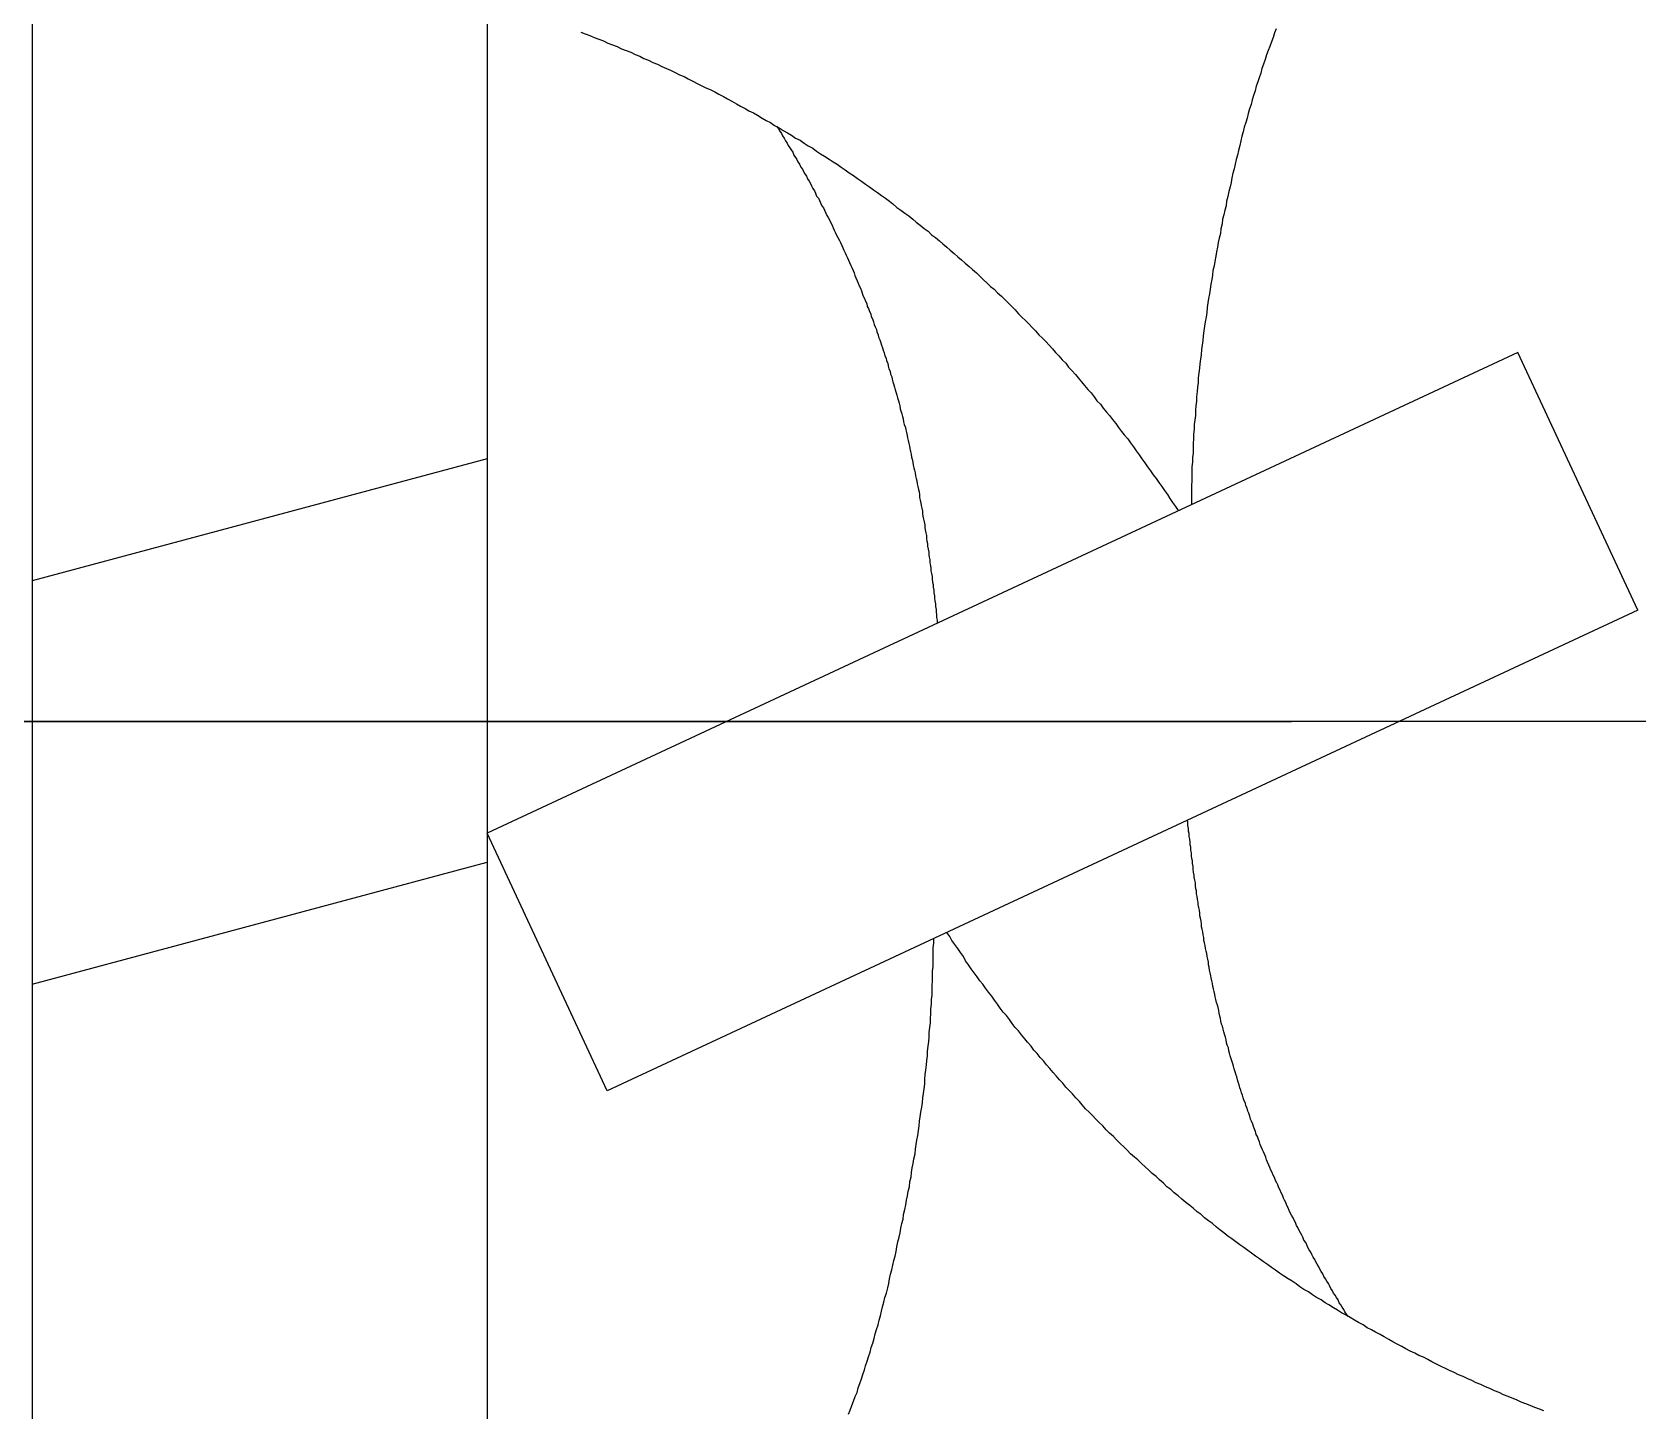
# Model space of a CAD drawing. Extents: x -644 to 649, y 141 to 558.
# Drawn here: x -475.597 to -472.773, y 229.539 to 231.963 of the extents above; entities that cross this region are included whole.
import ezdxf

# ---------------------------------------------------------------- set-up
doc = ezdxf.new("R2010")
doc.units = 0
doc.linetypes.add('CENTER', pattern=[12, 7.5, -1.5, 1.5, -1.5])
doc.linetypes.add('CONTINOUS', pattern=[0])
doc.layers.get('0').update_dxf_attribs({"linetype": 'CONTINUOUS'})
doc.layers.add('CENTER', color=1, linetype='CENTER')

msp = doc.modelspace()

# ---------------------------------------------------------------- linework, layer by layer
at = {"color": 7, "linetype": 'CONTINOUS'}
for p, q in [((-475.5967, 233.8509), (-475.5967, 227.6509)), ((-474.7967, 233.8509), (-474.7967, 227.6509)), ((-475.5967, 233.7509), (-475.5967, 227.7509)), ((-472.9841, 231.4001), (-474.7967, 230.5549)), ((-472.7728, 230.947), (-472.9841, 231.4001)), ((-474.7967, 231.2128), (-475.5967, 230.9985)), ((-472.7728, 230.947), (-474.5854, 230.1018)), ((-474.5854, 230.1018), (-474.7967, 230.5549)), ((-475.5967, 230.2891), (-474.7967, 230.5034))]:
    msp.add_line(p, q, dxfattribs=at)
at = {"color": 7}
for points in [[(-474.632, 231.963, 0), (-474.624, 231.96, 0), (-474.616, 231.957, 0), (-474.608, 231.954, 0), (-474.6, 231.951, 0), (-474.592, 231.948, 0), (-474.584, 231.944, 0), (-474.576, 231.941, 0), (-474.568, 231.938, 0), (-474.56, 231.934, 0), (-474.552, 231.931, 0), (-474.544, 231.928, 0), (-474.536, 231.924, 0), (-474.528, 231.921, 0), (-474.521, 231.917, 0), (-474.513, 231.914, 0), (-474.505, 231.91, 0), (-474.497, 231.907, 0), (-474.489, 231.903, 0), (-474.481, 231.899, 0), (-474.474, 231.896, 0), (-474.466, 231.892, 0), (-474.458, 231.888, 0), (-474.45, 231.885, 0), (-474.443, 231.881, 0), (-474.435, 231.877, 0), (-474.427, 231.873, 0), (-474.419, 231.869, 0), (-474.412, 231.865, 0), (-474.404, 231.862, 0), (-474.396, 231.858, 0), (-474.389, 231.854, 0), (-474.381, 231.85, 0), (-474.374, 231.846, 0), (-474.366, 231.842, 0), (-474.358, 231.837, 0), (-474.351, 231.833, 0), (-474.343, 231.829, 0), (-474.336, 231.825, 0), (-474.328, 231.821, 0), (-474.321, 231.817, 0), (-474.313, 231.812, 0), (-474.306, 231.808, 0), (-474.298, 231.804, 0), (-474.291, 231.799, 0), (-474.283, 231.795, 0), (-474.276, 231.79, 0), (-474.268, 231.786, 0), (-474.261, 231.782, 0), (-474.254, 231.777, 0), (-474.246, 231.773, 0), (-474.239, 231.768, 0), (-474.232, 231.763, 0), (-474.224, 231.759, 0), (-474.217, 231.754, 0), (-474.21, 231.749, 0), (-474.203, 231.745, 0), (-474.195, 231.74, 0), (-474.188, 231.735, 0), (-474.181, 231.731, 0), (-474.174, 231.726, 0), (-474.167, 231.721, 0), (-474.16, 231.716, 0), (-474.152, 231.711, 0), (-474.145, 231.706, 0), (-474.138, 231.701, 0), (-474.131, 231.696, 0), (-474.124, 231.691, 0), (-474.117, 231.686, 0), (-474.11, 231.681, 0), (-474.103, 231.676, 0), (-474.096, 231.671, 0), (-474.089, 231.666, 0), (-474.083, 231.661, 0), (-474.076, 231.655, 0), (-474.069, 231.65, 0), (-474.062, 231.645, 0), (-474.055, 231.64, 0), (-474.048, 231.634, 0), (-474.042, 231.629, 0), (-474.035, 231.624, 0), (-474.028, 231.618, 0), (-474.021, 231.613, 0), (-474.015, 231.607, 0), (-474.008, 231.602, 0), (-474.001, 231.596, 0), (-473.995, 231.591, 0), (-473.988, 231.585, 0), (-473.982, 231.58, 0), (-473.975, 231.574, 0), (-473.969, 231.568, 0), (-473.962, 231.563, 0), (-473.956, 231.557, 0), (-473.949, 231.551, 0), (-473.943, 231.546, 0), (-473.936, 231.54, 0), (-473.93, 231.534, 0), (-473.924, 231.528, 0), (-473.917, 231.522, 0), (-473.911, 231.516, 0), (-473.905, 231.511, 0), (-473.899, 231.505, 0), (-473.892, 231.499, 0), (-473.886, 231.493, 0), (-473.88, 231.487, 0), (-473.874, 231.481, 0), (-473.868, 231.475, 0), (-473.862, 231.468, 0), (-473.856, 231.462, 0), (-473.85, 231.456, 0), (-473.844, 231.45, 0), (-473.838, 231.444, 0), (-473.832, 231.438, 0), (-473.826, 231.431, 0), (-473.82, 231.425, 0), (-473.814, 231.419, 0), (-473.808, 231.413, 0), (-473.802, 231.406, 0), (-473.797, 231.4, 0), (-473.791, 231.394, 0), (-473.785, 231.387, 0), (-473.779, 231.381, 0), (-473.774, 231.374, 0), (-473.768, 231.368, 0), (-473.762, 231.361, 0), (-473.757, 231.355, 0), (-473.751, 231.348, 0), (-473.746, 231.342, 0), (-473.74, 231.335, 0), (-473.734, 231.329, 0), (-473.729, 231.322, 0), (-473.724, 231.315, 0), (-473.718, 231.309, 0), (-473.713, 231.302, 0), (-473.707, 231.295, 0), (-473.702, 231.289, 0), (-473.697, 231.282, 0), (-473.691, 231.275, 0), (-473.686, 231.268, 0), (-473.681, 231.261, 0), (-473.676, 231.255, 0), (-473.67, 231.248, 0), (-473.665, 231.241, 0), (-473.66, 231.234, 0), (-473.655, 231.227, 0), (-473.65, 231.22, 0), (-473.645, 231.213, 0), (-473.64, 231.206, 0), (-473.635, 231.199, 0), (-473.63, 231.192, 0), (-473.625, 231.185, 0), (-473.62, 231.178, 0), (-473.615, 231.171, 0), (-473.61, 231.164, 0), (-473.605, 231.157, 0), (-473.6, 231.15, 0), (-473.596, 231.143, 0), (-473.591, 231.136, 0), (-473.586, 231.129, 0), (-473.581, 231.122, 0)], [(-473.409, 231.969, 0), (-473.412, 231.962, 0), (-473.414, 231.954, 0), (-473.417, 231.946, 0), (-473.42, 231.938, 0), (-473.423, 231.931, 0), (-473.426, 231.923, 0), (-473.428, 231.915, 0), (-473.431, 231.907, 0), (-473.434, 231.899, 0), (-473.436, 231.891, 0), (-473.439, 231.883, 0), (-473.441, 231.876, 0), (-473.444, 231.868, 0), (-473.446, 231.86, 0), (-473.449, 231.852, 0), (-473.451, 231.844, 0), (-473.453, 231.836, 0), (-473.456, 231.828, 0), (-473.458, 231.82, 0), (-473.46, 231.812, 0), (-473.462, 231.804, 0), (-473.465, 231.796, 0), (-473.467, 231.788, 0), (-473.469, 231.78, 0), (-473.471, 231.772, 0), (-473.473, 231.764, 0), (-473.475, 231.755, 0), (-473.477, 231.747, 0), (-473.479, 231.739, 0), (-473.481, 231.731, 0), (-473.483, 231.723, 0), (-473.485, 231.715, 0), (-473.487, 231.707, 0), (-473.488, 231.699, 0), (-473.49, 231.691, 0), (-473.492, 231.683, 0), (-473.494, 231.674, 0), (-473.496, 231.666, 0), (-473.497, 231.658, 0), (-473.499, 231.65, 0), (-473.501, 231.642, 0), (-473.503, 231.634, 0), (-473.504, 231.626, 0), (-473.506, 231.617, 0), (-473.507, 231.609, 0), (-473.509, 231.601, 0), (-473.511, 231.593, 0), (-473.512, 231.585, 0), (-473.514, 231.577, 0), (-473.515, 231.569, 0), (-473.517, 231.56, 0), (-473.518, 231.552, 0), (-473.52, 231.544, 0), (-473.521, 231.536, 0), (-473.522, 231.528, 0), (-473.524, 231.52, 0), (-473.525, 231.511, 0), (-473.526, 231.503, 0), (-473.528, 231.495, 0), (-473.529, 231.487, 0), (-473.53, 231.479, 0), (-473.531, 231.47, 0), (-473.532, 231.462, 0), (-473.534, 231.454, 0), (-473.535, 231.446, 0), (-473.536, 231.438, 0), (-473.537, 231.429, 0), (-473.538, 231.421, 0), (-473.539, 231.413, 0), (-473.54, 231.405, 0), (-473.541, 231.396, 0), (-473.542, 231.388, 0), (-473.543, 231.38, 0), (-473.544, 231.372, 0), (-473.545, 231.364, 0), (-473.546, 231.355, 0), (-473.546, 231.347, 0), (-473.547, 231.339, 0), (-473.548, 231.331, 0), (-473.549, 231.322, 0), (-473.549, 231.314, 0), (-473.55, 231.306, 0), (-473.551, 231.298, 0), (-473.551, 231.289, 0), (-473.552, 231.281, 0), (-473.553, 231.273, 0), (-473.553, 231.265, 0), (-473.554, 231.256, 0), (-473.554, 231.248, 0), (-473.555, 231.24, 0), (-473.555, 231.232, 0), (-473.555, 231.223, 0), (-473.556, 231.215, 0), (-473.556, 231.207, 0), (-473.557, 231.199, 0), (-473.557, 231.19, 0), (-473.557, 231.182, 0), (-473.557, 231.174, 0), (-473.558, 231.166, 0), (-473.558, 231.157, 0), (-473.558, 231.149, 0), (-473.558, 231.141, 0), (-473.558, 231.132, 0)], [(-474.287, 231.797, 0), (-474.284, 231.793, 0), (-474.282, 231.789, 0), (-474.279, 231.785, 0), (-474.277, 231.781, 0), (-474.274, 231.777, 0), (-474.272, 231.772, 0), (-474.269, 231.768, 0), (-474.267, 231.764, 0), (-474.264, 231.76, 0), (-474.262, 231.756, 0), (-474.259, 231.752, 0), (-474.257, 231.747, 0), (-474.254, 231.743, 0), (-474.252, 231.739, 0), (-474.25, 231.735, 0), (-474.247, 231.731, 0), (-474.245, 231.726, 0), (-474.242, 231.722, 0), (-474.24, 231.718, 0), (-474.238, 231.714, 0), (-474.235, 231.71, 0), (-474.233, 231.705, 0), (-474.23, 231.701, 0), (-474.228, 231.697, 0), (-474.226, 231.693, 0), (-474.224, 231.688, 0), (-474.221, 231.684, 0), (-474.219, 231.68, 0), (-474.217, 231.675, 0), (-474.214, 231.671, 0), (-474.212, 231.667, 0), (-474.21, 231.663, 0), (-474.208, 231.658, 0), (-474.205, 231.654, 0), (-474.203, 231.65, 0), (-474.201, 231.645, 0), (-474.199, 231.641, 0), (-474.197, 231.637, 0), (-474.194, 231.632, 0), (-474.192, 231.628, 0), (-474.19, 231.624, 0), (-474.188, 231.619, 0), (-474.186, 231.615, 0), (-474.184, 231.61, 0), (-474.182, 231.606, 0), (-474.18, 231.602, 0), (-474.177, 231.597, 0), (-474.175, 231.593, 0), (-474.173, 231.588, 0), (-474.171, 231.584, 0), (-474.169, 231.58, 0), (-474.167, 231.575, 0), (-474.165, 231.571, 0), (-474.163, 231.566, 0), (-474.161, 231.562, 0), (-474.159, 231.558, 0), (-474.157, 231.553, 0), (-474.155, 231.549, 0), (-474.153, 231.544, 0), (-474.151, 231.54, 0), (-474.15, 231.535, 0), (-474.148, 231.531, 0), (-474.146, 231.526, 0), (-474.144, 231.522, 0), (-474.142, 231.517, 0), (-474.14, 231.513, 0), (-474.138, 231.508, 0), (-474.137, 231.504, 0), (-474.135, 231.499, 0), (-474.133, 231.495, 0), (-474.131, 231.49, 0), (-474.129, 231.486, 0), (-474.128, 231.481, 0), (-474.126, 231.477, 0), (-474.124, 231.472, 0), (-474.122, 231.468, 0), (-474.121, 231.463, 0), (-474.119, 231.459, 0), (-474.117, 231.454, 0), (-474.116, 231.449, 0), (-474.114, 231.445, 0), (-474.112, 231.44, 0), (-474.111, 231.436, 0), (-474.109, 231.431, 0), (-474.108, 231.427, 0), (-474.106, 231.422, 0), (-474.104, 231.417, 0), (-474.103, 231.413, 0), (-474.101, 231.408, 0), (-474.1, 231.404, 0), (-474.098, 231.399, 0), (-474.097, 231.394, 0), (-474.095, 231.39, 0), (-474.094, 231.385, 0), (-474.092, 231.381, 0), (-474.091, 231.376, 0), (-474.09, 231.371, 0), (-474.088, 231.367, 0), (-474.087, 231.362, 0), (-474.085, 231.357, 0), (-474.084, 231.353, 0), (-474.083, 231.348, 0), (-474.081, 231.343, 0), (-474.08, 231.339, 0), (-474.079, 231.334, 0), (-474.077, 231.329, 0), (-474.076, 231.325, 0), (-474.075, 231.32, 0), (-474.073, 231.315, 0), (-474.072, 231.311, 0), (-474.071, 231.306, 0), (-474.07, 231.301, 0), (-474.069, 231.297, 0), (-474.067, 231.292, 0), (-474.066, 231.287, 0), (-474.065, 231.283, 0), (-474.064, 231.278, 0), (-474.063, 231.273, 0), (-474.061, 231.268, 0), (-474.06, 231.264, 0), (-474.059, 231.259, 0), (-474.058, 231.254, 0), (-474.057, 231.25, 0), (-474.056, 231.245, 0), (-474.055, 231.24, 0), (-474.054, 231.235, 0), (-474.053, 231.231, 0), (-474.052, 231.226, 0), (-474.051, 231.221, 0), (-474.05, 231.216, 0), (-474.049, 231.212, 0), (-474.048, 231.207, 0), (-474.047, 231.202, 0), (-474.046, 231.197, 0), (-474.045, 231.193, 0), (-474.044, 231.188, 0), (-474.043, 231.183, 0), (-474.042, 231.178, 0), (-474.041, 231.174, 0), (-474.04, 231.169, 0), (-474.039, 231.164, 0), (-474.038, 231.159, 0), (-474.037, 231.155, 0), (-474.036, 231.15, 0), (-474.036, 231.145, 0), (-474.035, 231.14, 0), (-474.034, 231.135, 0), (-474.033, 231.131, 0), (-474.032, 231.126, 0), (-474.031, 231.121, 0), (-474.031, 231.116, 0), (-474.03, 231.112, 0), (-474.029, 231.107, 0), (-474.028, 231.102, 0), (-474.027, 231.097, 0), (-474.027, 231.092, 0), (-474.026, 231.088, 0), (-474.025, 231.083, 0), (-474.024, 231.078, 0), (-474.024, 231.073, 0), (-474.023, 231.068, 0), (-474.022, 231.064, 0), (-474.022, 231.059, 0), (-474.021, 231.054, 0), (-474.02, 231.049, 0), (-474.02, 231.044, 0), (-474.019, 231.04, 0), (-474.018, 231.035, 0), (-474.018, 231.03, 0), (-474.017, 231.025, 0), (-474.016, 231.02, 0), (-474.016, 231.016, 0), (-474.015, 231.011, 0), (-474.014, 231.006, 0), (-474.014, 231.001, 0), (-474.013, 230.996, 0), (-474.012, 230.992, 0), (-474.012, 230.987, 0), (-474.011, 230.982, 0), (-474.011, 230.977, 0), (-474.01, 230.972, 0), (-474.01, 230.968, 0), (-474.009, 230.963, 0), (-474.008, 230.958, 0), (-474.008, 230.953, 0), (-474.007, 230.948, 0), (-474.007, 230.943, 0), (-474.006, 230.939, 0), (-474.006, 230.934, 0), (-474.005, 230.929, 0), (-474.005, 230.924, 0)], [(-473.282, 229.705, 0), (-473.285, 229.709, 0), (-473.288, 229.713, 0), (-473.29, 229.717, 0), (-473.293, 229.721, 0), (-473.295, 229.725, 0), (-473.298, 229.729, 0), (-473.3, 229.734, 0), (-473.303, 229.738, 0), (-473.305, 229.742, 0), (-473.308, 229.746, 0), (-473.31, 229.75, 0), (-473.313, 229.754, 0), (-473.315, 229.759, 0), (-473.317, 229.763, 0), (-473.32, 229.767, 0), (-473.322, 229.771, 0), (-473.325, 229.775, 0), (-473.327, 229.78, 0), (-473.33, 229.784, 0), (-473.332, 229.788, 0), (-473.334, 229.792, 0), (-473.337, 229.797, 0), (-473.339, 229.801, 0), (-473.341, 229.805, 0), (-473.344, 229.809, 0), (-473.346, 229.814, 0), (-473.348, 229.818, 0), (-473.351, 229.822, 0), (-473.353, 229.826, 0), (-473.355, 229.831, 0), (-473.357, 229.835, 0), (-473.36, 229.839, 0), (-473.362, 229.844, 0), (-473.364, 229.848, 0), (-473.366, 229.852, 0), (-473.369, 229.857, 0), (-473.371, 229.861, 0), (-473.373, 229.865, 0), (-473.375, 229.87, 0), (-473.377, 229.874, 0), (-473.379, 229.878, 0), (-473.382, 229.883, 0), (-473.384, 229.887, 0), (-473.386, 229.891, 0), (-473.388, 229.896, 0), (-473.39, 229.9, 0), (-473.392, 229.905, 0), (-473.394, 229.909, 0), (-473.396, 229.913, 0), (-473.398, 229.918, 0), (-473.4, 229.922, 0), (-473.402, 229.927, 0), (-473.404, 229.931, 0), (-473.406, 229.936, 0), (-473.408, 229.94, 0), (-473.41, 229.944, 0), (-473.412, 229.949, 0), (-473.414, 229.953, 0), (-473.416, 229.958, 0), (-473.418, 229.962, 0), (-473.42, 229.967, 0), (-473.422, 229.971, 0), (-473.424, 229.976, 0), (-473.426, 229.98, 0), (-473.427, 229.985, 0), (-473.429, 229.989, 0), (-473.431, 229.994, 0), (-473.433, 229.998, 0), (-473.435, 230.003, 0), (-473.437, 230.007, 0), (-473.438, 230.012, 0), (-473.44, 230.016, 0), (-473.442, 230.021, 0), (-473.444, 230.025, 0), (-473.445, 230.03, 0), (-473.447, 230.034, 0), (-473.449, 230.039, 0), (-473.45, 230.043, 0), (-473.452, 230.048, 0), (-473.454, 230.052, 0), (-473.455, 230.057, 0), (-473.457, 230.062, 0), (-473.459, 230.066, 0), (-473.46, 230.071, 0), (-473.462, 230.075, 0), (-473.463, 230.08, 0), (-473.465, 230.084, 0), (-473.467, 230.089, 0), (-473.468, 230.094, 0), (-473.47, 230.098, 0), (-473.471, 230.103, 0), (-473.473, 230.107, 0), (-473.474, 230.112, 0), (-473.476, 230.117, 0), (-473.477, 230.121, 0), (-473.478, 230.126, 0), (-473.48, 230.131, 0), (-473.481, 230.135, 0), (-473.483, 230.14, 0), (-473.484, 230.145, 0), (-473.485, 230.149, 0), (-473.487, 230.154, 0), (-473.488, 230.158, 0), (-473.49, 230.163, 0), (-473.491, 230.168, 0), (-473.492, 230.172, 0), (-473.493, 230.177, 0), (-473.495, 230.182, 0), (-473.496, 230.186, 0), (-473.497, 230.191, 0), (-473.498, 230.196, 0), (-473.5, 230.201, 0), (-473.501, 230.205, 0), (-473.502, 230.21, 0), (-473.503, 230.215, 0), (-473.505, 230.219, 0), (-473.506, 230.224, 0), (-473.507, 230.229, 0), (-473.508, 230.233, 0), (-473.509, 230.238, 0), (-473.51, 230.243, 0), (-473.511, 230.248, 0), (-473.512, 230.252, 0), (-473.514, 230.257, 0), (-473.515, 230.262, 0), (-473.516, 230.267, 0), (-473.517, 230.271, 0), (-473.518, 230.276, 0), (-473.519, 230.281, 0), (-473.52, 230.285, 0), (-473.521, 230.29, 0), (-473.522, 230.295, 0), (-473.523, 230.3, 0), (-473.524, 230.304, 0), (-473.525, 230.309, 0), (-473.526, 230.314, 0), (-473.527, 230.319, 0), (-473.528, 230.323, 0), (-473.528, 230.328, 0), (-473.529, 230.333, 0), (-473.53, 230.338, 0), (-473.531, 230.343, 0), (-473.532, 230.347, 0), (-473.533, 230.352, 0), (-473.534, 230.357, 0), (-473.535, 230.362, 0), (-473.536, 230.366, 0), (-473.536, 230.371, 0), (-473.537, 230.376, 0), (-473.538, 230.381, 0), (-473.539, 230.386, 0), (-473.54, 230.39, 0), (-473.54, 230.395, 0), (-473.541, 230.4, 0), (-473.542, 230.405, 0), (-473.543, 230.409, 0), (-473.543, 230.414, 0), (-473.544, 230.419, 0), (-473.545, 230.424, 0), (-473.546, 230.429, 0), (-473.546, 230.433, 0), (-473.547, 230.438, 0), (-473.548, 230.443, 0), (-473.549, 230.448, 0), (-473.549, 230.453, 0), (-473.55, 230.457, 0), (-473.551, 230.462, 0), (-473.551, 230.467, 0), (-473.552, 230.472, 0), (-473.553, 230.477, 0), (-473.553, 230.481, 0), (-473.554, 230.486, 0), (-473.555, 230.491, 0), (-473.555, 230.496, 0), (-473.556, 230.501, 0), (-473.556, 230.506, 0), (-473.557, 230.51, 0), (-473.558, 230.515, 0), (-473.558, 230.52, 0), (-473.559, 230.525, 0), (-473.559, 230.53, 0), (-473.56, 230.534, 0), (-473.56, 230.539, 0), (-473.561, 230.544, 0), (-473.562, 230.549, 0), (-473.562, 230.554, 0), (-473.563, 230.558, 0), (-473.563, 230.563, 0), (-473.564, 230.568, 0), (-473.564, 230.573, 0), (-473.565, 230.578, 0)], [(-472.938, 229.539, 0), (-472.946, 229.542, 0), (-472.954, 229.545, 0), (-472.962, 229.548, 0), (-472.97, 229.551, 0), (-472.978, 229.554, 0), (-472.986, 229.558, 0), (-472.994, 229.561, 0), (-473.001, 229.564, 0), (-473.009, 229.567, 0), (-473.017, 229.571, 0), (-473.025, 229.574, 0), (-473.033, 229.578, 0), (-473.041, 229.581, 0), (-473.049, 229.585, 0), (-473.057, 229.588, 0), (-473.065, 229.592, 0), (-473.072, 229.595, 0), (-473.08, 229.599, 0), (-473.088, 229.602, 0), (-473.096, 229.606, 0), (-473.104, 229.61, 0), (-473.111, 229.613, 0), (-473.119, 229.617, 0), (-473.127, 229.621, 0), (-473.135, 229.625, 0), (-473.142, 229.629, 0), (-473.15, 229.633, 0), (-473.158, 229.636, 0), (-473.165, 229.64, 0), (-473.173, 229.644, 0), (-473.181, 229.648, 0), (-473.188, 229.652, 0), (-473.196, 229.656, 0), (-473.204, 229.66, 0), (-473.211, 229.664, 0), (-473.219, 229.669, 0), (-473.226, 229.673, 0), (-473.234, 229.677, 0), (-473.241, 229.681, 0), (-473.249, 229.685, 0), (-473.256, 229.69, 0), (-473.264, 229.694, 0), (-473.271, 229.698, 0), (-473.279, 229.703, 0), (-473.286, 229.707, 0), (-473.294, 229.711, 0), (-473.301, 229.716, 0), (-473.308, 229.72, 0), (-473.316, 229.725, 0), (-473.323, 229.729, 0), (-473.33, 229.734, 0), (-473.338, 229.738, 0), (-473.345, 229.743, 0), (-473.352, 229.748, 0), (-473.36, 229.752, 0), (-473.367, 229.757, 0), (-473.374, 229.762, 0), (-473.381, 229.767, 0), (-473.388, 229.771, 0), (-473.396, 229.776, 0), (-473.403, 229.781, 0), (-473.41, 229.786, 0), (-473.417, 229.791, 0), (-473.424, 229.796, 0), (-473.431, 229.801, 0), (-473.438, 229.806, 0), (-473.445, 229.811, 0), (-473.452, 229.816, 0), (-473.459, 229.821, 0), (-473.466, 229.826, 0), (-473.473, 229.831, 0), (-473.48, 229.836, 0), (-473.487, 229.841, 0), (-473.494, 229.846, 0), (-473.501, 229.852, 0), (-473.508, 229.857, 0), (-473.514, 229.862, 0), (-473.521, 229.868, 0), (-473.528, 229.873, 0), (-473.535, 229.878, 0), (-473.541, 229.884, 0), (-473.548, 229.889, 0), (-473.555, 229.895, 0), (-473.561, 229.9, 0), (-473.568, 229.905, 0), (-473.575, 229.911, 0), (-473.581, 229.917, 0), (-473.588, 229.922, 0), (-473.594, 229.928, 0), (-473.601, 229.933, 0), (-473.607, 229.939, 0), (-473.614, 229.945, 0), (-473.62, 229.951, 0), (-473.627, 229.956, 0), (-473.633, 229.962, 0), (-473.639, 229.968, 0), (-473.646, 229.974, 0), (-473.652, 229.98, 0), (-473.658, 229.985, 0), (-473.665, 229.991, 0), (-473.671, 229.997, 0), (-473.677, 230.003, 0), (-473.683, 230.009, 0), (-473.689, 230.015, 0), (-473.695, 230.021, 0), (-473.702, 230.027, 0), (-473.708, 230.033, 0), (-473.714, 230.04, 0), (-473.72, 230.046, 0), (-473.726, 230.052, 0), (-473.732, 230.058, 0), (-473.738, 230.064, 0), (-473.744, 230.07, 0), (-473.75, 230.077, 0), (-473.755, 230.083, 0), (-473.761, 230.089, 0), (-473.767, 230.096, 0), (-473.773, 230.102, 0), (-473.779, 230.108, 0), (-473.784, 230.115, 0), (-473.79, 230.121, 0), (-473.796, 230.128, 0), (-473.801, 230.134, 0), (-473.807, 230.141, 0), (-473.813, 230.147, 0), (-473.818, 230.154, 0), (-473.824, 230.16, 0), (-473.829, 230.167, 0), (-473.835, 230.173, 0), (-473.84, 230.18, 0), (-473.846, 230.187, 0), (-473.851, 230.193, 0), (-473.857, 230.2, 0), (-473.862, 230.207, 0), (-473.868, 230.213, 0), (-473.873, 230.22, 0), (-473.878, 230.227, 0), (-473.883, 230.234, 0), (-473.889, 230.24, 0), (-473.894, 230.247, 0), (-473.899, 230.254, 0), (-473.904, 230.261, 0), (-473.909, 230.268, 0), (-473.915, 230.275, 0), (-473.92, 230.282, 0), (-473.925, 230.289, 0), (-473.93, 230.295, 0), (-473.935, 230.302, 0), (-473.94, 230.309, 0), (-473.945, 230.316, 0), (-473.95, 230.323, 0), (-473.955, 230.33, 0), (-473.959, 230.338, 0), (-473.964, 230.345, 0), (-473.969, 230.352, 0), (-473.974, 230.359, 0), (-473.979, 230.366, 0), (-473.983, 230.373, 0), (-473.988, 230.38, 0)], [(-474.161, 229.533, 0), (-474.158, 229.54, 0), (-474.155, 229.548, 0), (-474.152, 229.556, 0), (-474.149, 229.564, 0), (-474.146, 229.571, 0), (-474.144, 229.579, 0), (-474.141, 229.587, 0), (-474.138, 229.595, 0), (-474.136, 229.603, 0), (-474.133, 229.611, 0), (-474.131, 229.618, 0), (-474.128, 229.626, 0), (-474.126, 229.634, 0), (-474.123, 229.642, 0), (-474.121, 229.65, 0), (-474.118, 229.658, 0), (-474.116, 229.666, 0), (-474.114, 229.674, 0), (-474.112, 229.682, 0), (-474.109, 229.69, 0), (-474.107, 229.698, 0), (-474.105, 229.706, 0), (-474.103, 229.714, 0), (-474.101, 229.722, 0), (-474.099, 229.73, 0), (-474.097, 229.738, 0), (-474.094, 229.746, 0), (-474.092, 229.755, 0), (-474.09, 229.763, 0), (-474.089, 229.771, 0), (-474.087, 229.779, 0), (-474.085, 229.787, 0), (-474.083, 229.795, 0), (-474.081, 229.803, 0), (-474.079, 229.811, 0), (-474.077, 229.819, 0), (-474.076, 229.827, 0), (-474.074, 229.836, 0), (-474.072, 229.844, 0), (-474.07, 229.852, 0), (-474.069, 229.86, 0), (-474.067, 229.868, 0), (-474.065, 229.876, 0), (-474.064, 229.884, 0), (-474.062, 229.893, 0), (-474.06, 229.901, 0), (-474.059, 229.909, 0), (-474.057, 229.917, 0), (-474.056, 229.925, 0), (-474.054, 229.933, 0), (-474.053, 229.942, 0), (-474.051, 229.95, 0), (-474.05, 229.958, 0), (-474.049, 229.966, 0), (-474.047, 229.974, 0), (-474.046, 229.982, 0), (-474.044, 229.991, 0), (-474.043, 229.999, 0), (-474.042, 230.007, 0), (-474.041, 230.015, 0), (-474.039, 230.023, 0), (-474.038, 230.032, 0), (-474.037, 230.04, 0), (-474.036, 230.048, 0), (-474.035, 230.056, 0), (-474.034, 230.064, 0), (-474.032, 230.073, 0), (-474.031, 230.081, 0), (-474.03, 230.089, 0), (-474.029, 230.097, 0), (-474.028, 230.105, 0), (-474.027, 230.114, 0), (-474.027, 230.122, 0), (-474.026, 230.13, 0), (-474.025, 230.138, 0), (-474.024, 230.147, 0), (-474.023, 230.155, 0), (-474.022, 230.163, 0), (-474.022, 230.171, 0), (-474.021, 230.18, 0), (-474.02, 230.188, 0), (-474.019, 230.196, 0), (-474.019, 230.204, 0), (-474.018, 230.213, 0), (-474.017, 230.221, 0), (-474.017, 230.229, 0), (-474.016, 230.237, 0), (-474.016, 230.246, 0), (-474.015, 230.254, 0), (-474.015, 230.262, 0), (-474.014, 230.27, 0), (-474.014, 230.279, 0), (-474.014, 230.287, 0), (-474.013, 230.295, 0), (-474.013, 230.303, 0), (-474.013, 230.312, 0), (-474.012, 230.32, 0), (-474.012, 230.328, 0), (-474.012, 230.336, 0), (-474.012, 230.345, 0), (-474.012, 230.353, 0), (-474.011, 230.361, 0), (-474.011, 230.369, 0)]]:
    msp.add_polyline3d(points, dxfattribs=at)
at = {"layer": 'CENTER', "color": 1, "linetype": 'CENTER'}
for p, q in [((-504.8822, 230.7509), (-469.7728, 230.7509)), ((-470.4334, 230.7509), (-478.5423, 230.7509))]:
    msp.add_line(p, q, dxfattribs=at)

doc.saveas('drawing.dxf')
